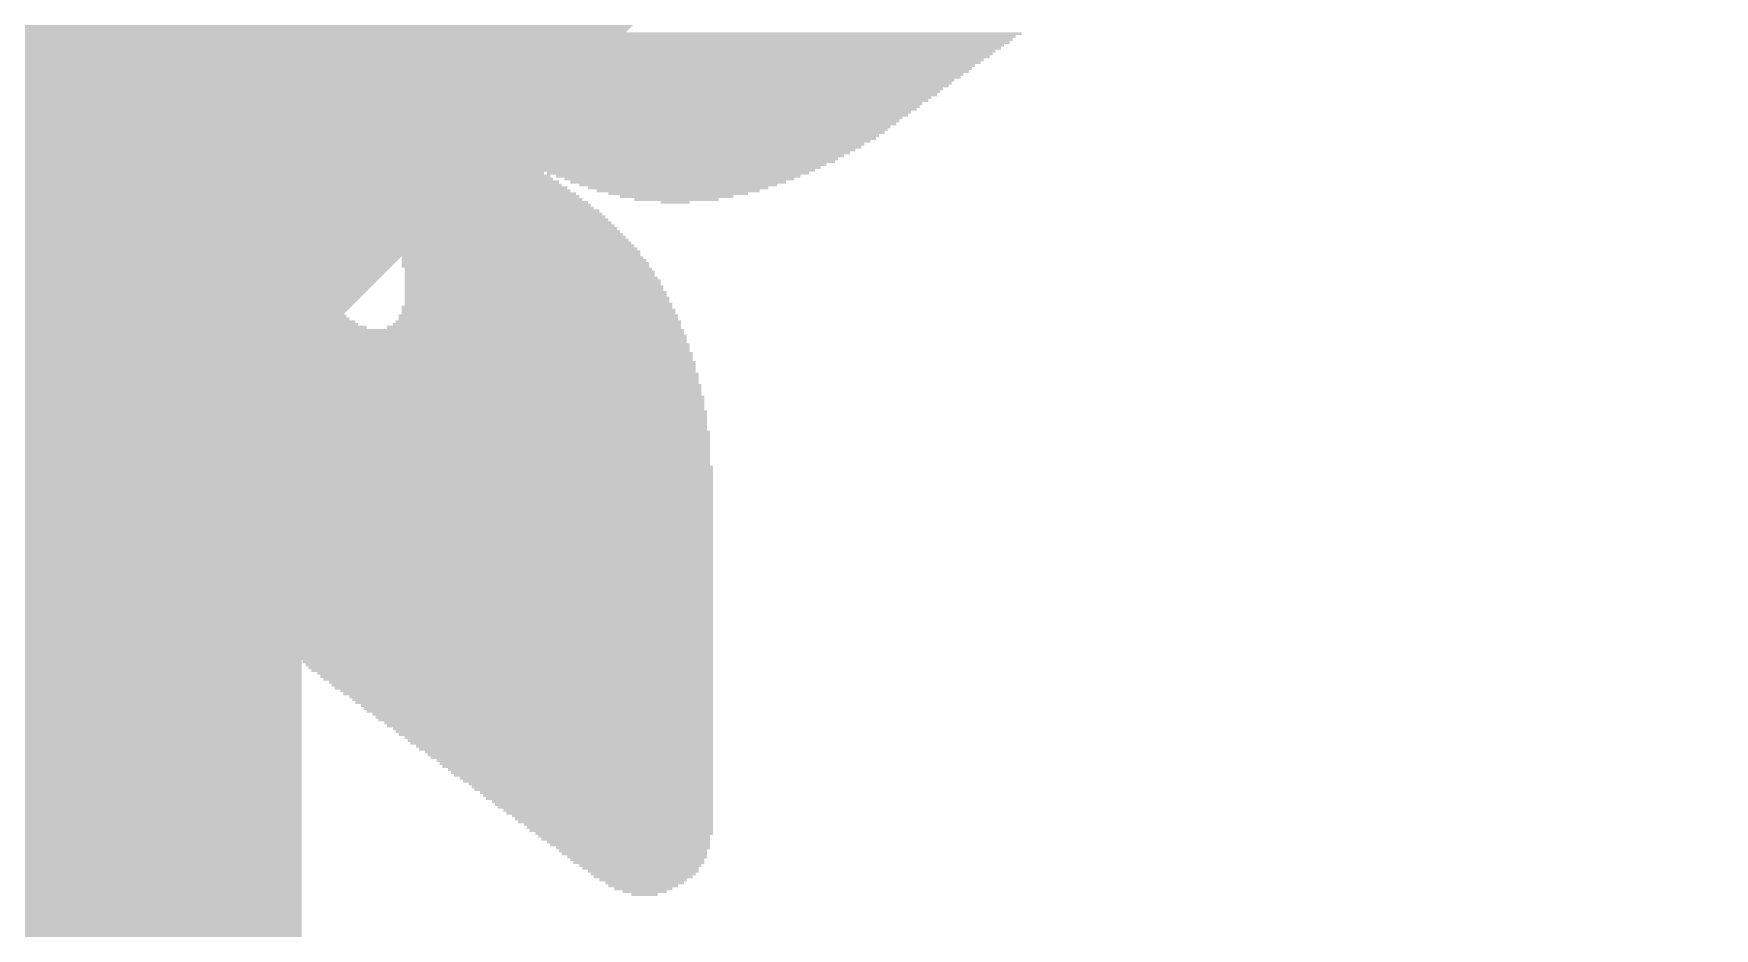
# Model space of a CAD drawing. Header units: millimetres. Extents: x 0 to 136, y 0 to 68.
# Drawn here: x 47.389 to 49.589, y 36.405 to 37.577 of the extents above; entities that cross this region are included whole.
import ezdxf

# ---------------------------------------------------------------- set-up
doc = ezdxf.new("R2010")
doc.units = ezdxf.units.MM
for name, color, linetype, true_color in [('Inner1', 7, 'Continuous', 0x999966), ('TopLayer', 7, 'Continuous', 0xff0000), ('TopSilkLayer', 7, 'Continuous', 0xffcc00)]:
    doc.layers.add(name, color=color, linetype=linetype, true_color=true_color)

msp = doc.modelspace()

# ---------------------------------------------------------------- hatches: boundary and pattern name
at = {"layer": 'TopSilkLayer'}
for points in [[(46.9409, 37.575), (48.6824, 37.575), (48.6824, 37.5786), (46.9409, 37.5786)], [(46.9486, 37.5709), (48.6748, 37.5709), (48.6748, 37.575), (46.9486, 37.575)], [(46.9562, 37.5672), (48.6707, 37.5672), (48.6707, 37.5709), (46.9562, 37.5709)], [(46.9641, 37.5633), (48.6669, 37.5633), (48.6669, 37.5672), (46.9641, 37.5672)], [(46.9717, 37.5595), (48.6593, 37.5595), (48.6593, 37.5633), (46.9717, 37.5633)], [(46.9791, 37.5557), (48.6554, 37.5557), (48.6554, 37.5595), (46.9791, 37.5595)], [(46.9905, 37.5519), (48.6479, 37.5519), (48.6479, 37.5557), (46.9905, 37.5557)], [(47.0022, 37.5481), (48.6443, 37.5481), (48.6443, 37.5519), (47.0022, 37.5519)], [(47.0134, 37.5443), (48.6405, 37.5443), (48.6405, 37.5481), (47.0134, 37.5481)], [(47.0248, 37.5405), (48.6326, 37.5405), (48.6326, 37.5443), (47.0248, 37.5443)], [(47.0403, 37.5369), (48.6288, 37.5369), (48.6288, 37.5405), (47.0403, 37.5405)], [(47.0591, 37.5329), (48.6212, 37.5329), (48.6212, 37.5369), (47.0591, 37.5369)], [(47.1391, 37.5176), (47.4896, 37.5176), (47.4896, 37.5214), (47.1391, 37.5214)], [(47.1546, 37.5214), (47.5013, 37.5214), (47.5013, 37.5252), (47.1546, 37.5252)], [(47.1657, 37.5252), (47.5124, 37.5252), (47.5124, 37.529), (47.1657, 37.529)], [(47.181, 37.529), (48.6174, 37.529), (48.6174, 37.5329), (47.181, 37.5329)], [(47.5432, 37.5252), (48.6136, 37.5252), (48.6136, 37.529), (47.5432, 37.529)], [(47.5506, 37.5214), (48.6062, 37.5214), (48.6062, 37.5252), (47.5506, 37.5252)], [(47.5544, 37.5176), (48.6024, 37.5176), (48.6024, 37.5214), (47.5544, 37.5214)], [(47.0784, 37.4947), (47.4477, 37.4947), (47.4477, 37.4988), (47.0784, 37.4988)], [(47.086, 37.4988), (47.4515, 37.4988), (47.4515, 37.5024), (47.086, 37.5024)], [(47.0934, 37.5024), (47.4594, 37.5024), (47.4594, 37.5062), (47.0934, 37.5062)], [(47.1048, 37.5062), (47.467, 37.5062), (47.467, 37.51), (47.1048, 37.51)], [(47.1165, 37.51), (47.4744, 37.51), (47.4744, 37.5138), (47.1165, 37.5138)], [(47.1277, 37.5138), (47.482, 37.5138), (47.482, 37.5176), (47.1277, 37.5176)], [(47.5582, 37.5138), (48.5945, 37.5138), (48.5945, 37.5176), (47.5582, 37.5176)], [(47.562, 37.51), (48.5907, 37.51), (48.5907, 37.5138), (47.562, 37.5138)], [(47.562, 37.5062), (48.5869, 37.5062), (48.5869, 37.51), (47.562, 37.51)], [(47.5658, 37.5024), (48.5793, 37.5024), (48.5793, 37.5062), (47.5658, 37.5062)], [(47.5658, 37.4988), (48.5754, 37.4988), (48.5754, 37.5024), (47.5658, 37.5024)], [(47.5658, 37.4947), (47.6992, 37.4947), (47.6992, 37.4988), (47.5658, 37.4988)], [(47.7299, 37.4947), (48.5719, 37.4947), (48.5719, 37.4988), (47.7299, 37.4988)], [(47.0365, 37.4719), (47.4175, 37.4719), (47.4175, 37.4757), (47.0365, 37.4757)], [(47.0403, 37.4757), (47.4213, 37.4757), (47.4213, 37.4795), (47.0403, 37.4795)], [(47.0479, 37.4795), (47.4251, 37.4795), (47.4251, 37.4833), (47.0479, 37.4833)], [(47.0553, 37.4833), (47.4289, 37.4833), (47.4289, 37.4871), (47.0553, 37.4871)], [(47.0629, 37.4871), (47.4363, 37.4871), (47.4363, 37.491), (47.0629, 37.491)], [(47.0667, 37.491), (47.4401, 37.491), (47.4401, 37.4947), (47.0667, 37.4947)], [(47.562, 37.4719), (47.6801, 37.4719), (47.6801, 37.4757), (47.562, 37.4757)], [(47.5658, 37.491), (47.6918, 37.491), (47.6918, 37.4947), (47.5658, 37.4947)], [(47.5658, 37.4871), (47.688, 37.4871), (47.688, 37.491), (47.5658, 37.491)], [(47.5658, 37.4833), (47.6842, 37.4833), (47.6842, 37.4871), (47.5658, 37.4871)], [(47.5658, 37.4795), (47.6842, 37.4795), (47.6842, 37.4833), (47.5658, 37.4833)], [(47.5658, 37.4757), (47.6801, 37.4757), (47.6801, 37.4795), (47.5658, 37.4795)], [(47.7372, 37.491), (48.5643, 37.491), (48.5643, 37.4947), (47.7372, 37.4947)], [(47.7449, 37.4871), (48.5605, 37.4871), (48.5605, 37.491), (47.7449, 37.491)], [(47.7487, 37.4833), (48.5526, 37.4833), (48.5526, 37.4871), (47.7487, 37.4871)], [(47.7563, 37.4795), (48.5488, 37.4795), (48.5488, 37.4833), (47.7563, 37.4833)], [(47.7604, 37.4757), (48.545, 37.4757), (48.545, 37.4795), (47.7604, 37.4795)], [(47.7642, 37.4719), (48.5374, 37.4719), (48.5374, 37.4757), (47.7642, 37.4757)], [(47.0098, 37.4528), (47.3944, 37.4528), (47.3944, 37.4566), (47.0098, 37.4566)], [(47.0134, 37.4566), (47.3981, 37.4566), (47.3981, 37.4607), (47.0134, 37.4607)], [(47.0171, 37.4607), (47.402, 37.4607), (47.402, 37.4643), (47.0171, 37.4643)], [(47.0248, 37.4643), (47.4058, 37.4643), (47.4058, 37.4681), (47.0248, 37.4681)], [(47.0286, 37.4681), (47.4096, 37.4681), (47.4096, 37.4719), (47.0286, 37.4719)], [(47.5582, 37.4566), (47.6763, 37.4566), (47.6763, 37.4607), (47.5582, 37.4607)], [(47.5582, 37.4528), (47.6763, 37.4528), (47.6763, 37.4566), (47.5582, 37.4566)], [(47.562, 37.4681), (47.6801, 37.4681), (47.6801, 37.4719), (47.562, 37.4719)], [(47.562, 37.4643), (47.6801, 37.4643), (47.6801, 37.4681), (47.562, 37.4681)], [(47.562, 37.4607), (47.6763, 37.4607), (47.6763, 37.4643), (47.562, 37.4643)], [(47.768, 37.4681), (48.5338, 37.4681), (48.5338, 37.4719), (47.768, 37.4719)], [(47.7718, 37.4643), (48.5262, 37.4643), (48.5262, 37.4681), (47.7718, 37.4681)], [(47.7754, 37.4607), (48.5224, 37.4607), (48.5224, 37.4643), (47.7754, 37.4643)], [(47.7791, 37.4566), (48.5183, 37.4566), (48.5183, 37.4607), (47.7791, 37.4607)], [(47.783, 37.4528), (48.5107, 37.4528), (48.5107, 37.4566), (47.783, 37.4566)], [(47.006, 37.449), (47.3908, 37.449), (47.3908, 37.4528), (47.006, 37.4528)], [(47.5467, 37.4338), (47.6763, 37.4338), (47.6763, 37.4376), (47.5467, 37.4376)], [(47.5467, 37.43), (47.6763, 37.43), (47.6763, 37.4338), (47.5467, 37.4338)], [(47.5506, 37.4414), (47.6763, 37.4414), (47.6763, 37.4452), (47.5506, 37.4452)], [(47.5506, 37.4376), (47.6763, 37.4376), (47.6763, 37.4414), (47.5506, 37.4414)], [(47.5544, 37.449), (47.6763, 37.449), (47.6763, 37.4528), (47.5544, 37.4528)], [(47.5544, 37.4452), (47.6763, 37.4452), (47.6763, 37.449), (47.5544, 37.449)], [(47.7868, 37.449), (48.5069, 37.449), (48.5069, 37.4528), (47.7868, 37.4528)], [(47.7906, 37.4452), (48.5031, 37.4452), (48.5031, 37.449), (47.7906, 37.449)], [(47.7944, 37.4414), (48.4957, 37.4414), (48.4957, 37.4452), (47.7944, 37.4452)], [(47.7985, 37.4376), (48.4919, 37.4376), (48.4919, 37.4414), (47.7985, 37.4414)], [(47.7985, 37.4338), (48.4843, 37.4338), (48.4843, 37.4376), (47.7985, 37.4376)], [(47.8023, 37.43), (48.4764, 37.43), (48.4764, 37.4338), (47.8023, 37.4338)], [(47.5318, 37.4071), (47.6801, 37.4071), (47.6801, 37.4109), (47.5318, 37.4109)], [(47.5356, 37.4109), (47.6801, 37.4109), (47.6801, 37.4147), (47.5356, 37.4147)], [(47.5394, 37.4185), (47.6801, 37.4185), (47.6801, 37.4226), (47.5394, 37.4226)], [(47.5394, 37.4147), (47.6801, 37.4147), (47.6801, 37.4185), (47.5394, 37.4185)], [(47.5432, 37.4261), (47.6763, 37.4261), (47.6763, 37.43), (47.5432, 37.43)], [(47.5432, 37.4226), (47.6763, 37.4226), (47.6763, 37.4261), (47.5432, 37.4261)], [(47.8061, 37.4261), (48.4726, 37.4261), (48.4726, 37.43), (47.8061, 37.43)], [(47.8099, 37.4226), (48.4649, 37.4226), (48.4649, 37.4261), (47.8099, 37.4261)], [(47.8099, 37.4185), (48.4576, 37.4185), (48.4576, 37.4226), (47.8099, 37.4226)], [(47.8134, 37.4147), (48.45, 37.4147), (48.45, 37.4185), (47.8134, 37.4185)], [(47.8173, 37.4109), (48.4421, 37.4109), (48.4421, 37.4147), (47.8173, 37.4147)], [(47.8173, 37.4071), (48.4383, 37.4071), (48.4383, 37.4109), (47.8173, 37.4109)], [(47.5163, 37.3845), (47.6842, 37.3845), (47.6842, 37.3881), (47.5163, 37.3881)], [(47.5201, 37.3881), (47.6842, 37.3881), (47.6842, 37.3918), (47.5201, 37.3918)], [(47.5239, 37.3957), (47.6842, 37.3957), (47.6842, 37.3995), (47.5239, 37.3995)], [(47.5239, 37.3918), (47.6842, 37.3918), (47.6842, 37.3957), (47.5239, 37.3957)], [(47.5277, 37.3995), (47.6801, 37.3995), (47.6801, 37.4033), (47.5277, 37.4033)], [(47.5318, 37.4033), (47.6801, 37.4033), (47.6801, 37.4071), (47.5318, 37.4071)], [(47.8211, 37.4033), (48.4269, 37.4033), (48.4269, 37.4071), (47.8211, 37.4071)], [(47.8211, 37.3995), (48.4195, 37.3995), (48.4195, 37.4033), (47.8211, 37.4033)], [(47.8249, 37.3957), (48.4119, 37.3957), (48.4119, 37.3995), (47.8249, 37.3995)], [(47.8287, 37.3918), (48.0573, 37.3918), (48.0573, 37.3957), (47.8287, 37.3957)], [(47.8287, 37.3881), (48.0652, 37.3881), (48.0652, 37.3918), (47.8287, 37.3918)], [(47.8325, 37.3845), (48.069, 37.3845), (48.069, 37.3881), (47.8325, 37.3881)], [(48.0611, 37.3918), (48.404, 37.3918), (48.404, 37.3957), (48.0611, 37.3957)], [(48.0728, 37.3881), (48.3926, 37.3881), (48.3926, 37.3918), (48.0728, 37.3918)], [(48.0839, 37.3845), (48.3849, 37.3845), (48.3849, 37.3881), (48.0839, 37.3881)], [(47.4975, 37.3614), (47.6918, 37.3614), (47.6918, 37.3652), (47.4975, 37.3652)], [(47.5013, 37.3652), (47.6918, 37.3652), (47.6918, 37.369), (47.5013, 37.369)], [(47.5051, 37.369), (47.6918, 37.369), (47.6918, 37.3728), (47.5051, 37.3728)], [(47.5087, 37.3767), (47.688, 37.3767), (47.688, 37.3804), (47.5087, 37.3804)], [(47.5087, 37.3728), (47.688, 37.3728), (47.688, 37.3767), (47.5087, 37.3767)], [(47.5124, 37.3804), (47.688, 37.3804), (47.688, 37.3845), (47.5124, 37.3845)], [(47.8325, 37.3804), (48.0766, 37.3804), (48.0766, 37.3845), (47.8325, 37.3845)], [(47.8366, 37.3767), (48.0802, 37.3767), (48.0802, 37.3804), (47.8366, 37.3804)], [(47.8366, 37.3728), (48.0878, 37.3728), (48.0878, 37.3767), (47.8366, 37.3767)], [(47.8404, 37.369), (48.0916, 37.369), (48.0916, 37.3728), (47.8404, 37.3728)], [(47.8404, 37.3652), (48.0992, 37.3652), (48.0992, 37.369), (47.8404, 37.369)], [(47.8442, 37.3614), (48.1033, 37.3614), (48.1033, 37.3652), (47.8442, 37.3652)], [(48.0916, 37.3804), (48.3738, 37.3804), (48.3738, 37.3845), (48.0916, 37.3845)], [(48.1033, 37.3767), (48.3621, 37.3767), (48.3621, 37.3804), (48.1033, 37.3804)], [(48.1147, 37.3728), (48.3506, 37.3728), (48.3506, 37.3767), (48.1147, 37.3767)], [(48.1259, 37.369), (48.3395, 37.369), (48.3395, 37.3728), (48.1259, 37.3728)], [(48.1414, 37.3652), (48.324, 37.3652), (48.324, 37.369), (48.1414, 37.369)], [(48.1564, 37.3614), (48.3052, 37.3614), (48.3052, 37.3652), (48.1564, 37.3652)], [(47.4782, 37.3424), (47.6992, 37.3424), (47.6992, 37.3464), (47.4782, 37.3464)], [(47.482, 37.3464), (47.6992, 37.3464), (47.6992, 37.35), (47.482, 37.35)], [(47.4858, 37.35), (47.6956, 37.35), (47.6956, 37.3538), (47.4858, 37.3538)], [(47.4896, 37.3538), (47.6956, 37.3538), (47.6956, 37.3576), (47.4896, 37.3576)], [(47.4936, 37.3576), (47.6956, 37.3576), (47.6956, 37.3614), (47.4936, 37.3614)], [(47.8442, 37.3576), (48.1071, 37.3576), (48.1071, 37.3614), (47.8442, 37.3614)], [(47.848, 37.3538), (48.1147, 37.3538), (48.1147, 37.3576), (47.848, 37.3576)], [(47.848, 37.35), (48.1182, 37.35), (48.1182, 37.3538), (47.848, 37.3538)], [(47.8516, 37.3464), (48.1221, 37.3464), (48.1221, 37.35), (47.8516, 37.35)], [(47.8516, 37.3424), (48.1297, 37.3424), (48.1297, 37.3464), (47.8516, 37.3464)], [(48.1754, 37.3576), (48.2859, 37.3576), (48.2859, 37.3614), (48.1754, 37.3614)], [(48.2097, 37.3538), (48.2478, 37.3538), (48.2478, 37.3576), (48.2097, 37.3576)], [(47.4515, 37.3195), (47.7106, 37.3195), (47.7106, 37.3233), (47.4515, 37.3233)], [(47.4594, 37.3233), (47.7068, 37.3233), (47.7068, 37.3271), (47.4594, 37.3271)], [(47.4632, 37.3271), (47.7068, 37.3271), (47.7068, 37.3309), (47.4632, 37.3309)], [(47.467, 37.3309), (47.7068, 37.3309), (47.7068, 37.3347), (47.467, 37.3347)], [(47.4706, 37.3347), (47.7029, 37.3347), (47.7029, 37.3385), (47.4706, 37.3385)], [(47.4744, 37.3385), (47.7029, 37.3385), (47.7029, 37.3424), (47.4744, 37.3424)], [(47.8516, 37.3385), (48.1335, 37.3385), (48.1335, 37.3424), (47.8516, 37.3424)], [(47.8554, 37.3347), (48.1373, 37.3347), (48.1373, 37.3385), (47.8554, 37.3385)], [(47.8554, 37.3309), (48.1414, 37.3309), (48.1414, 37.3347), (47.8554, 37.3347)], [(47.8592, 37.3271), (48.1452, 37.3271), (48.1452, 37.3309), (47.8592, 37.3309)], [(47.8592, 37.3233), (48.149, 37.3233), (48.149, 37.3271), (47.8592, 37.3271)], [(47.8592, 37.3195), (48.1528, 37.3195), (48.1528, 37.3233), (47.8592, 37.3233)], [(47.4213, 37.2966), (47.7223, 37.2966), (47.7223, 37.3005), (47.4213, 37.3005)], [(47.4289, 37.3005), (47.7223, 37.3005), (47.7223, 37.3042), (47.4289, 37.3042)], [(47.4324, 37.3042), (47.7182, 37.3042), (47.7182, 37.3083), (47.4324, 37.3083)], [(47.4401, 37.3083), (47.7144, 37.3083), (47.7144, 37.3119), (47.4401, 37.3119)], [(47.4439, 37.3119), (47.7144, 37.3119), (47.7144, 37.3157), (47.4439, 37.3157)], [(47.4477, 37.3157), (47.7106, 37.3157), (47.7106, 37.3195), (47.4477, 37.3195)], [(47.863, 37.3157), (48.1564, 37.3157), (48.1564, 37.3195), (47.863, 37.3195)], [(47.863, 37.3119), (48.1601, 37.3119), (48.1601, 37.3157), (47.863, 37.3157)], [(47.863, 37.3083), (48.164, 37.3083), (48.164, 37.3119), (47.863, 37.3119)], [(47.8668, 37.3042), (48.1678, 37.3042), (48.1678, 37.3083), (47.8668, 37.3083)], [(47.8668, 37.3005), (48.1716, 37.3005), (48.1716, 37.3042), (47.8668, 37.3042)], [(47.8668, 37.2966), (48.1754, 37.2966), (48.1754, 37.3005), (47.8668, 37.3005)], [(47.3794, 37.2738), (47.7372, 37.2738), (47.7372, 37.2776), (47.3794, 37.2776)], [(47.387, 37.2776), (47.7337, 37.2776), (47.7337, 37.2814), (47.387, 37.2814)], [(47.3944, 37.2814), (47.7299, 37.2814), (47.7299, 37.2852), (47.3944, 37.2852)], [(47.402, 37.2852), (47.7299, 37.2852), (47.7299, 37.289), (47.402, 37.289)], [(47.4096, 37.289), (47.7261, 37.289), (47.7261, 37.2928), (47.4096, 37.2928)], [(47.4175, 37.2928), (47.7261, 37.2928), (47.7261, 37.2966), (47.4175, 37.2966)], [(47.8668, 37.2928), (48.1795, 37.2928), (48.1795, 37.2966), (47.8668, 37.2966)], [(47.8706, 37.289), (48.1833, 37.289), (48.1833, 37.2928), (47.8706, 37.2928)], [(47.8706, 37.2852), (48.1833, 37.2852), (48.1833, 37.289), (47.8706, 37.289)], [(47.8706, 37.2814), (48.1871, 37.2814), (48.1871, 37.2852), (47.8706, 37.2852)], [(47.8706, 37.2776), (48.1909, 37.2776), (48.1909, 37.2814), (47.8706, 37.2814)], [(47.8706, 37.2738), (48.1944, 37.2738), (48.1944, 37.2776), (47.8706, 37.2776)], [(46.8648, 37.2585), (47.7449, 37.2585), (47.7449, 37.2623), (46.8648, 37.2623)], [(46.8648, 37.2547), (47.7487, 37.2547), (47.7487, 37.2585), (46.8648, 37.2585)], [(46.8686, 37.2623), (47.7449, 37.2623), (47.7449, 37.2661), (46.8686, 37.2661)], [(47.3451, 37.2661), (47.7411, 37.2661), (47.7411, 37.2702), (47.3451, 37.2702)], [(47.3677, 37.2702), (47.7372, 37.2702), (47.7372, 37.2738), (47.3677, 37.2738)], [(47.8706, 37.2702), (48.1944, 37.2702), (48.1944, 37.2738), (47.8706, 37.2738)], [(47.8747, 37.2661), (48.1983, 37.2661), (48.1983, 37.2702), (47.8747, 37.2702)], [(47.8747, 37.2623), (48.2021, 37.2623), (48.2021, 37.2661), (47.8747, 37.2661)], [(47.8747, 37.2585), (48.2021, 37.2585), (48.2021, 37.2623), (47.8747, 37.2623)], [(47.8747, 37.2547), (48.2059, 37.2547), (48.2059, 37.2585), (47.8747, 37.2585)], [(46.8574, 37.2395), (47.7604, 37.2395), (47.7604, 37.2433), (46.8574, 37.2433)], [(46.8574, 37.2356), (47.7642, 37.2356), (47.7642, 37.2395), (46.8574, 37.2395)], [(46.8574, 37.2321), (47.768, 37.2321), (47.768, 37.2356), (46.8574, 37.2356)], [(46.8609, 37.2471), (47.7563, 37.2471), (47.7563, 37.2509), (46.8609, 37.2509)], [(46.8609, 37.2433), (47.7563, 37.2433), (47.7563, 37.2471), (46.8609, 37.2471)], [(46.8648, 37.2509), (47.7525, 37.2509), (47.7525, 37.2547), (46.8648, 37.2547)], [(47.8747, 37.2509), (48.2097, 37.2509), (48.2097, 37.2547), (47.8747, 37.2547)], [(47.8747, 37.2471), (48.2097, 37.2471), (48.2097, 37.2509), (47.8747, 37.2509)], [(47.8747, 37.2433), (48.2135, 37.2433), (48.2135, 37.2471), (47.8747, 37.2471)], [(47.8747, 37.2395), (48.2135, 37.2395), (48.2135, 37.2433), (47.8747, 37.2433)], [(47.8747, 37.2356), (48.2176, 37.2356), (48.2176, 37.2395), (47.8747, 37.2395)], [(47.8747, 37.2321), (48.2176, 37.2321), (48.2176, 37.2356), (47.8747, 37.2356)], [(46.8498, 37.2166), (47.783, 37.2166), (47.783, 37.2204), (46.8498, 37.2204)], [(46.8498, 37.2128), (47.7868, 37.2128), (47.7868, 37.2166), (46.8498, 37.2166)], [(46.8498, 37.209), (47.7906, 37.209), (47.7906, 37.2128), (46.8498, 37.2128)], [(46.8536, 37.228), (47.7718, 37.228), (47.7718, 37.2321), (46.8536, 37.2321)], [(46.8536, 37.2242), (47.7754, 37.2242), (47.7754, 37.228), (46.8536, 37.228)], [(46.8536, 37.2204), (47.7791, 37.2204), (47.7791, 37.2242), (46.8536, 37.2242)], [(47.8706, 37.2166), (48.2252, 37.2166), (48.2252, 37.2204), (47.8706, 37.2204)], [(47.8706, 37.2128), (48.229, 37.2128), (48.229, 37.2166), (47.8706, 37.2166)], [(47.8706, 37.209), (48.229, 37.209), (48.229, 37.2128), (47.8706, 37.2128)], [(47.8747, 37.228), (48.2214, 37.228), (48.2214, 37.2321), (47.8747, 37.2321)], [(47.8747, 37.2242), (48.2214, 37.2242), (48.2214, 37.228), (47.8747, 37.228)], [(47.8747, 37.2204), (48.2252, 37.2204), (48.2252, 37.2242), (47.8747, 37.2242)], [(46.8419, 37.194), (47.8134, 37.194), (47.8134, 37.1976), (46.8419, 37.1976)], [(46.8419, 37.1899), (47.8249, 37.1899), (47.8249, 37.194), (46.8419, 37.194)], [(46.8419, 37.1862), (48.2402, 37.1862), (48.2402, 37.1899), (46.8419, 37.1899)], [(46.846, 37.2052), (47.7985, 37.2052), (47.7985, 37.209), (46.846, 37.209)], [(46.846, 37.2013), (47.8023, 37.2013), (47.8023, 37.2052), (46.846, 37.2052)], [(46.846, 37.1976), (47.8099, 37.1976), (47.8099, 37.2013), (46.846, 37.2013)], [(47.8516, 37.1899), (48.2364, 37.1899), (48.2364, 37.194), (47.8516, 37.194)], [(47.8592, 37.194), (48.2364, 37.194), (48.2364, 37.1976), (47.8592, 37.1976)], [(47.863, 37.1976), (48.2364, 37.1976), (48.2364, 37.2013), (47.863, 37.2013)], [(47.8668, 37.2052), (48.2326, 37.2052), (48.2326, 37.209), (47.8668, 37.209)], [(47.8668, 37.2013), (48.2326, 37.2013), (48.2326, 37.2052), (47.8668, 37.2052)], [(46.8343, 37.1709), (48.244, 37.1709), (48.244, 37.1747), (46.8343, 37.1747)], [(46.8343, 37.1671), (48.2478, 37.1671), (48.2478, 37.1709), (46.8343, 37.1709)], [(46.8343, 37.1633), (48.2478, 37.1633), (48.2478, 37.1671), (46.8343, 37.1671)], [(46.8381, 37.1823), (48.2402, 37.1823), (48.2402, 37.1862), (46.8381, 37.1862)], [(46.8381, 37.1785), (48.244, 37.1785), (48.244, 37.1823), (46.8381, 37.1823)], [(46.8381, 37.1747), (48.244, 37.1747), (48.244, 37.1785), (46.8381, 37.1785)], [(46.8266, 37.148), (48.2516, 37.148), (48.2516, 37.1519), (46.8266, 37.1519)], [(46.8266, 37.1442), (48.2557, 37.1442), (48.2557, 37.148), (46.8266, 37.148)], [(46.8305, 37.1595), (48.2478, 37.1595), (48.2478, 37.1633), (46.8305, 37.1633)], [(46.8305, 37.1559), (48.2516, 37.1559), (48.2516, 37.1595), (46.8305, 37.1595)], [(46.8305, 37.1519), (48.2516, 37.1519), (48.2516, 37.1559), (46.8305, 37.1559)], [(46.8193, 37.1252), (47.5658, 37.1252), (47.5658, 37.129), (46.8193, 37.129)], [(46.8193, 37.1214), (47.562, 37.1214), (47.562, 37.1252), (46.8193, 37.1252)], [(46.8229, 37.1366), (47.5658, 37.1366), (47.5658, 37.1404), (46.8229, 37.1404)], [(46.8229, 37.1328), (47.5658, 37.1328), (47.5658, 37.1366), (46.8229, 37.1366)], [(46.8229, 37.129), (47.5658, 37.129), (47.5658, 37.1328), (46.8229, 37.1328)], [(46.8266, 37.1404), (48.2557, 37.1404), (48.2557, 37.1442), (46.8266, 37.1442)], [(47.5699, 37.1366), (48.2557, 37.1366), (48.2557, 37.1404), (47.5699, 37.1404)], [(47.5699, 37.1328), (48.2557, 37.1328), (48.2557, 37.1366), (47.5699, 37.1366)], [(47.5699, 37.129), (48.2595, 37.129), (48.2595, 37.1328), (47.5699, 37.1328)], [(47.5699, 37.1252), (48.2595, 37.1252), (48.2595, 37.129), (47.5699, 37.129)], [(47.5699, 37.1214), (48.2595, 37.1214), (48.2595, 37.1252), (47.5699, 37.1252)], [(46.8117, 37.1023), (47.5582, 37.1023), (47.5582, 37.1061), (46.8117, 37.1061)], [(46.8117, 37.0985), (47.5544, 37.0985), (47.5544, 37.1023), (46.8117, 37.1023)], [(46.8155, 37.1137), (47.562, 37.1137), (47.562, 37.1178), (46.8155, 37.1178)], [(46.8155, 37.11), (47.5582, 37.11), (47.5582, 37.1137), (46.8155, 37.1137)], [(46.8155, 37.1061), (47.5582, 37.1061), (47.5582, 37.11), (46.8155, 37.11)], [(46.8193, 37.1178), (47.562, 37.1178), (47.562, 37.1214), (46.8193, 37.1214)], [(47.5699, 37.1178), (48.2595, 37.1178), (48.2595, 37.1214), (47.5699, 37.1214)], [(47.5699, 37.1137), (48.2633, 37.1137), (48.2633, 37.1178), (47.5699, 37.1178)], [(47.5699, 37.11), (48.2633, 37.11), (48.2633, 37.1137), (47.5699, 37.1137)], [(47.5699, 37.1061), (48.2633, 37.1061), (48.2633, 37.11), (47.5699, 37.11)], [(47.5699, 37.1023), (48.2633, 37.1023), (48.2633, 37.1061), (47.5699, 37.1061)], [(47.5699, 37.0985), (48.2671, 37.0985), (48.2671, 37.1023), (47.5699, 37.1023)], [(46.8038, 37.0756), (47.5506, 37.0756), (47.5506, 37.0797), (46.8038, 37.0797)], [(46.8079, 37.0871), (47.5544, 37.0871), (47.5544, 37.0909), (46.8079, 37.0909)], [(46.8079, 37.0833), (47.5506, 37.0833), (47.5506, 37.0871), (46.8079, 37.0871)], [(46.8079, 37.0797), (47.5506, 37.0797), (47.5506, 37.0833), (46.8079, 37.0833)], [(46.8117, 37.0947), (47.5544, 37.0947), (47.5544, 37.0985), (46.8117, 37.0985)], [(46.8117, 37.0909), (47.5544, 37.0909), (47.5544, 37.0947), (46.8117, 37.0947)], [(47.5699, 37.0947), (48.2671, 37.0947), (48.2671, 37.0985), (47.5699, 37.0985)], [(47.5699, 37.0909), (48.2671, 37.0909), (48.2671, 37.0947), (47.5699, 37.0947)], [(47.5699, 37.0871), (48.2671, 37.0871), (48.2671, 37.0909), (47.5699, 37.0909)], [(47.5699, 37.0833), (48.2671, 37.0833), (48.2671, 37.0871), (47.5699, 37.0871)], [(47.5699, 37.0797), (48.2707, 37.0797), (48.2707, 37.0833), (47.5699, 37.0833)], [(47.5699, 37.0756), (48.2707, 37.0756), (48.2707, 37.0797), (47.5699, 37.0797)], [(46.8, 37.0642), (47.5467, 37.0642), (47.5467, 37.068), (46.8, 37.068)], [(46.8, 37.0604), (47.5432, 37.0604), (47.5432, 37.0642), (46.8, 37.0642)], [(46.8, 37.0566), (47.5432, 37.0566), (47.5432, 37.0604), (46.8, 37.0604)], [(46.8038, 37.0718), (47.5467, 37.0718), (47.5467, 37.0756), (46.8038, 37.0756)], [(46.8038, 37.068), (47.5467, 37.068), (47.5467, 37.0718), (46.8038, 37.0718)], [(47.5699, 37.0718), (48.2707, 37.0718), (48.2707, 37.0756), (47.5699, 37.0756)], [(47.5699, 37.068), (48.2707, 37.068), (48.2707, 37.0718), (47.5699, 37.0718)], [(47.5699, 37.0642), (48.2707, 37.0642), (48.2707, 37.068), (47.5699, 37.068)], [(47.5699, 37.0604), (48.2707, 37.0604), (48.2707, 37.0642), (47.5699, 37.0642)], [(47.5699, 37.0566), (48.2707, 37.0566), (48.2707, 37.0604), (47.5699, 37.0604)], [(46.7924, 37.0416), (47.5356, 37.0416), (47.5356, 37.0451), (46.7924, 37.0451)], [(46.7924, 37.0375), (47.5356, 37.0375), (47.5356, 37.0416), (46.7924, 37.0416)], [(46.7924, 37.0337), (47.5318, 37.0337), (47.5318, 37.0375), (46.7924, 37.0375)], [(46.7962, 37.0528), (47.5394, 37.0528), (47.5394, 37.0566), (46.7962, 37.0566)], [(46.7962, 37.049), (47.5394, 37.049), (47.5394, 37.0528), (46.7962, 37.0528)], [(46.7962, 37.0451), (47.5394, 37.0451), (47.5394, 37.049), (46.7962, 37.049)], [(47.5699, 37.0528), (48.2744, 37.0528), (48.2744, 37.0566), (47.5699, 37.0566)], [(47.5699, 37.049), (48.2744, 37.049), (48.2744, 37.0528), (47.5699, 37.0528)], [(47.5699, 37.0451), (48.2744, 37.0451), (48.2744, 37.049), (47.5699, 37.049)], [(47.5699, 37.0416), (48.2744, 37.0416), (48.2744, 37.0451), (47.5699, 37.0451)], [(47.5699, 37.0375), (48.2744, 37.0375), (48.2744, 37.0416), (47.5699, 37.0416)], [(47.5699, 37.0337), (48.2744, 37.0337), (48.2744, 37.0375), (47.5699, 37.0375)], [(46.7847, 37.0185), (47.5239, 37.0185), (47.5239, 37.0223), (46.7847, 37.0223)], [(46.7847, 37.0147), (47.5239, 37.0147), (47.5239, 37.0185), (46.7847, 37.0185)], [(46.7847, 37.0108), (47.5201, 37.0108), (47.5201, 37.0147), (46.7847, 37.0147)], [(46.7886, 37.0299), (47.5318, 37.0299), (47.5318, 37.0337), (46.7886, 37.0337)], [(46.7886, 37.0261), (47.5277, 37.0261), (47.5277, 37.0299), (46.7886, 37.0299)], [(46.7886, 37.0223), (47.5277, 37.0223), (47.5277, 37.0261), (46.7886, 37.0261)], [(47.5699, 37.0299), (48.2744, 37.0299), (48.2744, 37.0337), (47.5699, 37.0337)], [(47.5737, 37.0261), (48.2744, 37.0261), (48.2744, 37.0299), (47.5737, 37.0299)], [(47.5737, 37.0223), (48.2744, 37.0223), (48.2744, 37.0261), (47.5737, 37.0261)], [(47.5737, 37.0185), (48.2744, 37.0185), (48.2744, 37.0223), (47.5737, 37.0223)], [(47.5737, 37.0147), (48.2744, 37.0147), (48.2744, 37.0185), (47.5737, 37.0185)], [(47.5737, 37.0108), (48.2744, 37.0108), (48.2744, 37.0147), (47.5737, 37.0147)], [(46.7774, 36.9957), (47.5124, 36.9957), (47.5124, 36.9994), (46.7774, 36.9994)], [(46.7774, 36.9918), (47.5087, 36.9918), (47.5087, 36.9957), (46.7774, 36.9957)], [(46.7774, 36.988), (47.5051, 36.988), (47.5051, 36.9918), (46.7774, 36.9918)], [(46.7812, 37.0071), (47.5163, 37.0071), (47.5163, 37.0108), (46.7812, 37.0108)], [(46.7812, 37.0035), (47.5163, 37.0035), (47.5163, 37.0071), (46.7812, 37.0071)], [(46.7812, 36.9994), (47.5124, 36.9994), (47.5124, 37.0035), (46.7812, 37.0035)], [(47.5737, 37.0071), (48.2783, 37.0071), (48.2783, 37.0108), (47.5737, 37.0108)], [(47.5775, 37.0035), (48.2783, 37.0035), (48.2783, 37.0071), (47.5775, 37.0071)], [(47.5775, 36.9994), (48.2783, 36.9994), (48.2783, 37.0035), (47.5775, 37.0035)], [(47.5775, 36.9957), (48.2783, 36.9957), (48.2783, 36.9994), (47.5775, 36.9994)], [(47.5775, 36.9918), (48.2783, 36.9918), (48.2783, 36.9957), (47.5775, 36.9957)], [(47.5813, 36.988), (48.2783, 36.988), (48.2783, 36.9918), (47.5813, 36.9918)], [(46.7698, 36.9728), (47.4936, 36.9728), (47.4936, 36.9766), (46.7698, 36.9766)], [(46.7698, 36.969), (47.4936, 36.969), (47.4936, 36.9728), (46.7698, 36.9728)], [(46.7698, 36.9654), (47.4896, 36.9654), (47.4896, 36.969), (46.7698, 36.969)], [(46.7736, 36.9842), (47.5051, 36.9842), (47.5051, 36.988), (46.7736, 36.988)], [(46.7736, 36.9804), (47.5013, 36.9804), (47.5013, 36.9842), (46.7736, 36.9842)], [(46.7736, 36.9766), (47.4975, 36.9766), (47.4975, 36.9804), (46.7736, 36.9804)], [(47.5813, 36.9842), (48.2783, 36.9842), (48.2783, 36.988), (47.5813, 36.988)], [(47.5813, 36.9804), (48.2783, 36.9804), (48.2783, 36.9842), (47.5813, 36.9842)], [(47.5849, 36.9766), (48.2783, 36.9766), (48.2783, 36.9804), (47.5849, 36.9804)], [(47.5849, 36.9728), (48.2783, 36.9728), (48.2783, 36.9766), (47.5849, 36.9766)], [(47.5849, 36.969), (48.2783, 36.969), (48.2783, 36.9728), (47.5849, 36.9728)], [(47.5849, 36.9654), (48.2783, 36.9654), (48.2783, 36.969), (47.5849, 36.969)], [(46.7619, 36.9499), (47.4744, 36.9499), (47.4744, 36.9537), (46.7619, 36.9537)], [(46.7619, 36.9461), (47.4706, 36.9461), (47.4706, 36.9499), (46.7619, 36.9499)], [(46.7657, 36.9614), (47.4858, 36.9614), (47.4858, 36.9654), (46.7657, 36.9654)], [(46.7657, 36.9575), (47.482, 36.9575), (47.482, 36.9614), (46.7657, 36.9614)], [(46.7657, 36.9537), (47.4782, 36.9537), (47.4782, 36.9575), (46.7657, 36.9575)], [(47.5886, 36.9614), (48.2783, 36.9614), (48.2783, 36.9654), (47.5886, 36.9654)], [(47.5886, 36.9575), (48.2783, 36.9575), (48.2783, 36.9614), (47.5886, 36.9614)], [(47.5925, 36.9537), (48.2783, 36.9537), (48.2783, 36.9575), (47.5925, 36.9575)], [(47.5925, 36.9499), (48.2783, 36.9499), (48.2783, 36.9537), (47.5925, 36.9537)], [(47.5925, 36.9461), (48.2783, 36.9461), (48.2783, 36.9499), (47.5925, 36.9499)], [(46.7543, 36.9273), (47.4515, 36.9273), (47.4515, 36.9309), (46.7543, 36.9309)], [(46.7543, 36.9232), (47.4477, 36.9232), (47.4477, 36.9273), (46.7543, 36.9273)], [(46.7581, 36.9385), (47.4632, 36.9385), (47.4632, 36.9423), (46.7581, 36.9423)], [(46.7581, 36.9347), (47.4594, 36.9347), (47.4594, 36.9385), (46.7581, 36.9385)], [(46.7581, 36.9309), (47.4556, 36.9309), (47.4556, 36.9347), (46.7581, 36.9347)], [(46.7619, 36.9423), (47.467, 36.9423), (47.467, 36.9461), (46.7619, 36.9461)], [(47.5963, 36.9423), (48.2783, 36.9423), (48.2783, 36.9461), (47.5963, 36.9461)], [(47.5963, 36.9385), (48.2783, 36.9385), (48.2783, 36.9423), (47.5963, 36.9423)], [(47.6001, 36.9347), (48.2783, 36.9347), (48.2783, 36.9385), (47.6001, 36.9385)], [(47.6001, 36.9309), (48.2783, 36.9309), (48.2783, 36.9347), (47.6001, 36.9347)], [(47.6001, 36.9273), (48.2783, 36.9273), (48.2783, 36.9309), (47.6001, 36.9309)], [(47.6039, 36.9232), (48.2783, 36.9232), (48.2783, 36.9273), (47.6039, 36.9273)], [(46.7467, 36.9042), (47.4289, 36.9042), (47.4289, 36.908), (46.7467, 36.908)], [(46.7467, 36.9004), (47.4213, 36.9004), (47.4213, 36.9042), (46.7467, 36.9042)], [(46.7504, 36.9156), (47.4401, 36.9156), (47.4401, 36.9195), (46.7504, 36.9195)], [(46.7504, 36.9118), (47.4363, 36.9118), (47.4363, 36.9156), (46.7504, 36.9156)], [(46.7504, 36.908), (47.4324, 36.908), (47.4324, 36.9118), (46.7504, 36.9118)], [(46.7543, 36.9195), (47.4439, 36.9195), (47.4439, 36.9232), (46.7543, 36.9232)], [(47.6039, 36.9195), (48.2783, 36.9195), (48.2783, 36.9232), (47.6039, 36.9232)], [(47.608, 36.9156), (48.2783, 36.9156), (48.2783, 36.9195), (47.608, 36.9195)], [(47.608, 36.9118), (48.2783, 36.9118), (48.2783, 36.9156), (47.608, 36.9156)], [(47.6118, 36.908), (48.2783, 36.908), (48.2783, 36.9118), (47.6118, 36.9118)], [(47.6118, 36.9042), (48.2783, 36.9042), (48.2783, 36.908), (47.6118, 36.908)], [(47.6156, 36.9004), (48.2783, 36.9004), (48.2783, 36.9042), (47.6156, 36.9042)], [(46.7393, 36.8813), (47.3981, 36.8813), (47.3981, 36.8851), (46.7393, 36.8851)], [(46.7393, 36.8775), (47.3908, 36.8775), (47.3908, 36.8813), (46.7393, 36.8813)], [(46.7431, 36.8928), (47.4134, 36.8928), (47.4134, 36.8966), (46.7431, 36.8966)], [(46.7431, 36.8892), (47.4058, 36.8892), (47.4058, 36.8928), (46.7431, 36.8928)], [(46.7431, 36.8851), (47.402, 36.8851), (47.402, 36.8892), (46.7431, 36.8892)], [(46.7467, 36.8966), (47.4175, 36.8966), (47.4175, 36.9004), (46.7467, 36.9004)], [(47.6156, 36.8966), (48.2783, 36.8966), (48.2783, 36.9004), (47.6156, 36.9004)], [(47.6194, 36.8928), (48.2783, 36.8928), (48.2783, 36.8966), (47.6194, 36.8966)], [(47.6229, 36.8892), (48.2783, 36.8892), (48.2783, 36.8928), (47.6229, 36.8928)], [(47.6229, 36.8851), (48.2783, 36.8851), (48.2783, 36.8892), (47.6229, 36.8892)], [(47.6268, 36.8813), (48.2783, 36.8813), (48.2783, 36.8851), (47.6268, 36.8851)], [(47.6268, 36.8775), (48.2783, 36.8775), (48.2783, 36.8813), (47.6268, 36.8813)], [(47.6306, 36.8737), (48.2783, 36.8737), (48.2783, 36.8775), (47.6306, 36.8775)], [(47.6344, 36.8699), (48.2783, 36.8699), (48.2783, 36.8737), (47.6344, 36.8737)], [(47.6344, 36.8661), (48.2783, 36.8661), (48.2783, 36.8699), (47.6344, 36.8699)], [(47.6382, 36.8623), (48.2783, 36.8623), (48.2783, 36.8661), (47.6382, 36.8661)], [(47.642, 36.8585), (48.2783, 36.8585), (48.2783, 36.8623), (47.642, 36.8623)], [(47.6461, 36.8546), (48.2783, 36.8546), (48.2783, 36.8585), (47.6461, 36.8585)], [(47.6461, 36.8511), (48.2783, 36.8511), (48.2783, 36.8546), (47.6461, 36.8546)], [(47.6499, 36.847), (48.2783, 36.847), (48.2783, 36.8511), (47.6499, 36.8511)], [(47.6537, 36.8432), (48.2783, 36.8432), (48.2783, 36.847), (47.6537, 36.847)], [(47.6575, 36.8394), (48.2783, 36.8394), (48.2783, 36.8432), (47.6575, 36.8432)], [(47.6575, 36.8356), (48.2783, 36.8356), (48.2783, 36.8394), (47.6575, 36.8394)], [(47.6611, 36.8318), (48.2783, 36.8318), (48.2783, 36.8356), (47.6611, 36.8356)], [(47.6649, 36.828), (48.2783, 36.828), (48.2783, 36.8318), (47.6649, 36.8318)], [(47.6687, 36.8242), (48.2783, 36.8242), (48.2783, 36.828), (47.6687, 36.828)], [(47.6725, 36.8203), (48.2783, 36.8203), (48.2783, 36.8242), (47.6725, 36.8242)], [(47.6725, 36.8166), (48.2783, 36.8166), (48.2783, 36.8203), (47.6725, 36.8203)], [(47.6763, 36.813), (48.2783, 36.813), (48.2783, 36.8166), (47.6763, 36.8166)], [(47.6801, 36.8089), (48.2783, 36.8089), (48.2783, 36.813), (47.6801, 36.813)], [(47.6842, 36.8052), (48.2783, 36.8052), (48.2783, 36.8089), (47.6842, 36.8089)], [(47.688, 36.8013), (48.2783, 36.8013), (48.2783, 36.8052), (47.688, 36.8052)], [(47.6918, 36.7975), (48.2783, 36.7975), (48.2783, 36.8013), (47.6918, 36.8013)], [(47.6956, 36.7937), (48.2783, 36.7937), (48.2783, 36.7975), (47.6956, 36.7975)], [(47.6992, 36.7899), (48.2783, 36.7899), (48.2783, 36.7937), (47.6992, 36.7937)], [(47.7029, 36.7861), (48.2783, 36.7861), (48.2783, 36.7899), (47.7029, 36.7899)], [(47.7068, 36.7823), (48.2783, 36.7823), (48.2783, 36.7861), (47.7068, 36.7861)], [(47.7106, 36.7785), (48.2783, 36.7785), (48.2783, 36.7823), (47.7106, 36.7823)], [(47.7144, 36.7749), (48.2783, 36.7749), (48.2783, 36.7785), (47.7144, 36.7785)], [(47.7182, 36.7709), (48.2783, 36.7709), (48.2783, 36.7749), (47.7182, 36.7749)], [(47.7223, 36.767), (48.2783, 36.767), (48.2783, 36.7709), (47.7223, 36.7709)], [(47.7261, 36.7632), (48.2783, 36.7632), (48.2783, 36.767), (47.7261, 36.767)], [(47.7299, 36.7594), (48.2783, 36.7594), (48.2783, 36.7632), (47.7299, 36.7632)], [(47.7337, 36.7556), (48.2783, 36.7556), (48.2783, 36.7594), (47.7337, 36.7594)], [(47.7411, 36.7518), (48.2783, 36.7518), (48.2783, 36.7556), (47.7411, 36.7556)], [(47.7449, 36.748), (48.2783, 36.748), (48.2783, 36.7518), (47.7449, 36.7518)], [(47.7487, 36.7442), (48.2783, 36.7442), (48.2783, 36.748), (47.7487, 36.748)], [(47.7525, 36.7404), (48.2783, 36.7404), (48.2783, 36.7442), (47.7525, 36.7442)], [(47.7604, 36.7368), (48.2783, 36.7368), (48.2783, 36.7404), (47.7604, 36.7404)], [(47.7642, 36.7327), (48.2783, 36.7327), (48.2783, 36.7368), (47.7642, 36.7368)], [(47.768, 36.729), (48.2783, 36.729), (48.2783, 36.7327), (47.768, 36.7327)], [(47.7754, 36.7251), (48.2783, 36.7251), (48.2783, 36.729), (47.7754, 36.729)], [(47.7791, 36.7213), (48.2783, 36.7213), (48.2783, 36.7251), (47.7791, 36.7251)], [(47.783, 36.7175), (48.2783, 36.7175), (48.2783, 36.7213), (47.783, 36.7213)], [(47.7906, 36.7137), (48.2783, 36.7137), (48.2783, 36.7175), (47.7906, 36.7175)], [(47.7944, 36.7099), (48.2783, 36.7099), (48.2783, 36.7137), (47.7944, 36.7137)], [(47.8023, 36.7061), (48.2783, 36.7061), (48.2783, 36.7099), (47.8023, 36.7099)], [(47.8061, 36.7023), (48.2783, 36.7023), (48.2783, 36.7061), (47.8061, 36.7061)], [(47.8099, 36.6987), (48.2783, 36.6987), (48.2783, 36.7023), (47.8099, 36.7023)], [(47.8173, 36.6946), (48.2783, 36.6946), (48.2783, 36.6987), (47.8173, 36.6987)], [(47.8211, 36.6908), (48.2783, 36.6908), (48.2783, 36.6946), (47.8211, 36.6946)], [(47.8249, 36.687), (48.2783, 36.687), (48.2783, 36.6908), (47.8249, 36.6908)], [(47.8325, 36.6832), (48.2783, 36.6832), (48.2783, 36.687), (47.8325, 36.687)], [(47.8366, 36.6794), (48.2783, 36.6794), (48.2783, 36.6832), (47.8366, 36.6832)], [(47.8404, 36.6756), (48.2783, 36.6756), (48.2783, 36.6794), (47.8404, 36.6794)], [(47.848, 36.6718), (48.2783, 36.6718), (48.2783, 36.6756), (47.848, 36.6756)], [(47.8516, 36.668), (48.2783, 36.668), (48.2783, 36.6718), (47.8516, 36.6718)], [(47.8592, 36.6644), (48.2783, 36.6644), (48.2783, 36.668), (47.8592, 36.668)], [(47.863, 36.6606), (48.2783, 36.6606), (48.2783, 36.6644), (47.863, 36.6644)], [(47.8668, 36.6565), (48.2783, 36.6565), (48.2783, 36.6606), (47.8668, 36.6606)], [(47.8747, 36.6527), (48.2783, 36.6527), (48.2783, 36.6565), (47.8747, 36.6565)], [(47.8785, 36.6489), (48.2783, 36.6489), (48.2783, 36.6527), (47.8785, 36.6527)], [(47.8823, 36.6451), (48.2783, 36.6451), (48.2783, 36.6489), (47.8823, 36.6489)], [(47.8897, 36.6413), (48.2783, 36.6413), (48.2783, 36.6451), (47.8897, 36.6451)], [(47.8934, 36.6375), (48.2783, 36.6375), (48.2783, 36.6413), (47.8934, 36.6413)], [(47.9011, 36.6337), (48.2783, 36.6337), (48.2783, 36.6375), (47.9011, 36.6375)], [(47.9049, 36.6298), (48.2783, 36.6298), (48.2783, 36.6337), (47.9049, 36.6337)], [(47.9087, 36.6263), (48.2783, 36.6263), (48.2783, 36.6298), (47.9087, 36.6298)], [(47.9166, 36.6225), (48.2783, 36.6225), (48.2783, 36.6263), (47.9166, 36.6263)], [(47.9204, 36.6184), (48.2783, 36.6184), (48.2783, 36.6225), (47.9204, 36.6225)], [(47.9242, 36.6147), (48.2783, 36.6147), (48.2783, 36.6184), (47.9242, 36.6184)], [(47.9316, 36.6108), (48.2783, 36.6108), (48.2783, 36.6147), (47.9316, 36.6147)], [(47.9354, 36.607), (48.2783, 36.607), (48.2783, 36.6108), (47.9354, 36.6108)], [(47.9392, 36.6032), (48.2783, 36.6032), (48.2783, 36.607), (47.9392, 36.607)], [(47.9468, 36.5994), (48.2783, 36.5994), (48.2783, 36.6032), (47.9468, 36.6032)], [(47.9509, 36.5956), (48.2783, 36.5956), (48.2783, 36.5994), (47.9509, 36.5994)], [(47.9585, 36.5918), (48.2783, 36.5918), (48.2783, 36.5956), (47.9585, 36.5956)], [(47.9623, 36.5882), (48.2783, 36.5882), (48.2783, 36.5918), (47.9623, 36.5918)], [(47.9659, 36.5844), (48.2783, 36.5844), (48.2783, 36.5882), (47.9659, 36.5882)], [(47.9735, 36.5804), (48.2783, 36.5804), (48.2783, 36.5844), (47.9735, 36.5844)], [(47.9773, 36.5765), (48.2783, 36.5765), (48.2783, 36.5804), (47.9773, 36.5804)], [(47.9811, 36.5727), (48.2783, 36.5727), (48.2783, 36.5765), (47.9811, 36.5765)], [(47.989, 36.5689), (48.2783, 36.5689), (48.2783, 36.5727), (47.989, 36.5727)], [(47.9928, 36.5651), (48.2783, 36.5651), (48.2783, 36.5689), (47.9928, 36.5689)], [(47.9966, 36.5613), (48.2783, 36.5613), (48.2783, 36.5651), (47.9966, 36.5651)], [(48.0039, 36.5575), (48.2783, 36.5575), (48.2783, 36.5613), (48.0039, 36.5613)], [(48.0078, 36.5537), (48.2783, 36.5537), (48.2783, 36.5575), (48.0078, 36.5575)], [(48.0154, 36.5501), (48.2783, 36.5501), (48.2783, 36.5537), (48.0154, 36.5537)], [(48.0192, 36.5463), (48.2783, 36.5463), (48.2783, 36.5501), (48.0192, 36.5501)], [(48.023, 36.5422), (48.2783, 36.5422), (48.2783, 36.5463), (48.023, 36.5463)], [(48.0309, 36.5385), (48.2783, 36.5385), (48.2783, 36.5422), (48.0309, 36.5422)], [(48.0347, 36.5346), (48.2783, 36.5346), (48.2783, 36.5385), (48.0347, 36.5385)], [(48.0385, 36.5308), (48.2783, 36.5308), (48.2783, 36.5346), (48.0385, 36.5346)], [(48.0459, 36.527), (48.2783, 36.527), (48.2783, 36.5308), (48.0459, 36.5308)], [(48.0497, 36.5232), (48.2744, 36.5232), (48.2744, 36.527), (48.0497, 36.527)], [(48.0535, 36.5194), (48.2744, 36.5194), (48.2744, 36.5232), (48.0535, 36.5232)], [(48.0611, 36.5156), (48.2744, 36.5156), (48.2744, 36.5194), (48.0611, 36.5194)], [(48.0652, 36.512), (48.2744, 36.512), (48.2744, 36.5156), (48.0652, 36.5156)], [(48.0728, 36.5082), (48.2744, 36.5082), (48.2744, 36.512), (48.0728, 36.512)], [(48.0766, 36.5041), (48.2707, 36.5041), (48.2707, 36.5082), (48.0766, 36.5082)], [(48.0802, 36.5003), (48.2707, 36.5003), (48.2707, 36.5041), (48.0802, 36.5041)], [(48.0878, 36.4965), (48.2707, 36.4965), (48.2707, 36.5003), (48.0878, 36.5003)], [(48.0916, 36.4927), (48.2671, 36.4927), (48.2671, 36.4965), (48.0916, 36.4965)], [(48.0954, 36.4889), (48.2671, 36.4889), (48.2671, 36.4927), (48.0954, 36.4927)], [(48.1033, 36.4851), (48.2633, 36.4851), (48.2633, 36.4889), (48.1033, 36.4889)], [(48.1071, 36.4813), (48.2595, 36.4813), (48.2595, 36.4851), (48.1071, 36.4851)], [(48.1147, 36.4775), (48.2595, 36.4775), (48.2595, 36.4813), (48.1147, 36.4813)], [(48.1182, 36.4739), (48.2557, 36.4739), (48.2557, 36.4775), (48.1182, 36.4775)], [(48.1221, 36.4701), (48.2516, 36.4701), (48.2516, 36.4739), (48.1221, 36.4739)], [(48.1297, 36.466), (48.244, 36.466), (48.244, 36.4701), (48.1297, 36.4701)], [(48.1373, 36.4622), (48.2402, 36.4622), (48.2402, 36.466), (48.1373, 36.466)], [(48.1414, 36.4584), (48.2326, 36.4584), (48.2326, 36.4622), (48.1414, 36.4622)], [(48.149, 36.4546), (48.2252, 36.4546), (48.2252, 36.4584), (48.149, 36.4584)], [(48.1601, 36.4508), (48.2176, 36.4508), (48.2176, 36.4546), (48.1601, 36.4546)], [(48.1716, 36.447), (48.2059, 36.447), (48.2059, 36.4508), (48.1716, 36.4508)]]:
    msp.add_hatch(color=256, dxfattribs=at).paths.add_polyline_path(points)

# ---------------------------------------------------------------- linework, layer by layer
at = {"layer": 'Inner1', "const_width": 1.5}
msp.add_lwpolyline([(51.4351, 42.5451), (51.4351, 41.9101), (42.5451, 33.0201)], dxfattribs=at)
at = {"layer": 'TopLayer', "const_width": 1.5}
msp.add_lwpolyline([(53.9749, 42.545), (52.07, 40.64), (49.53, 40.64), (46.99, 38.1), (46.99, 34.9251), (42.5449, 30.4801)], dxfattribs=at)

doc.saveas('drawing.dxf')
